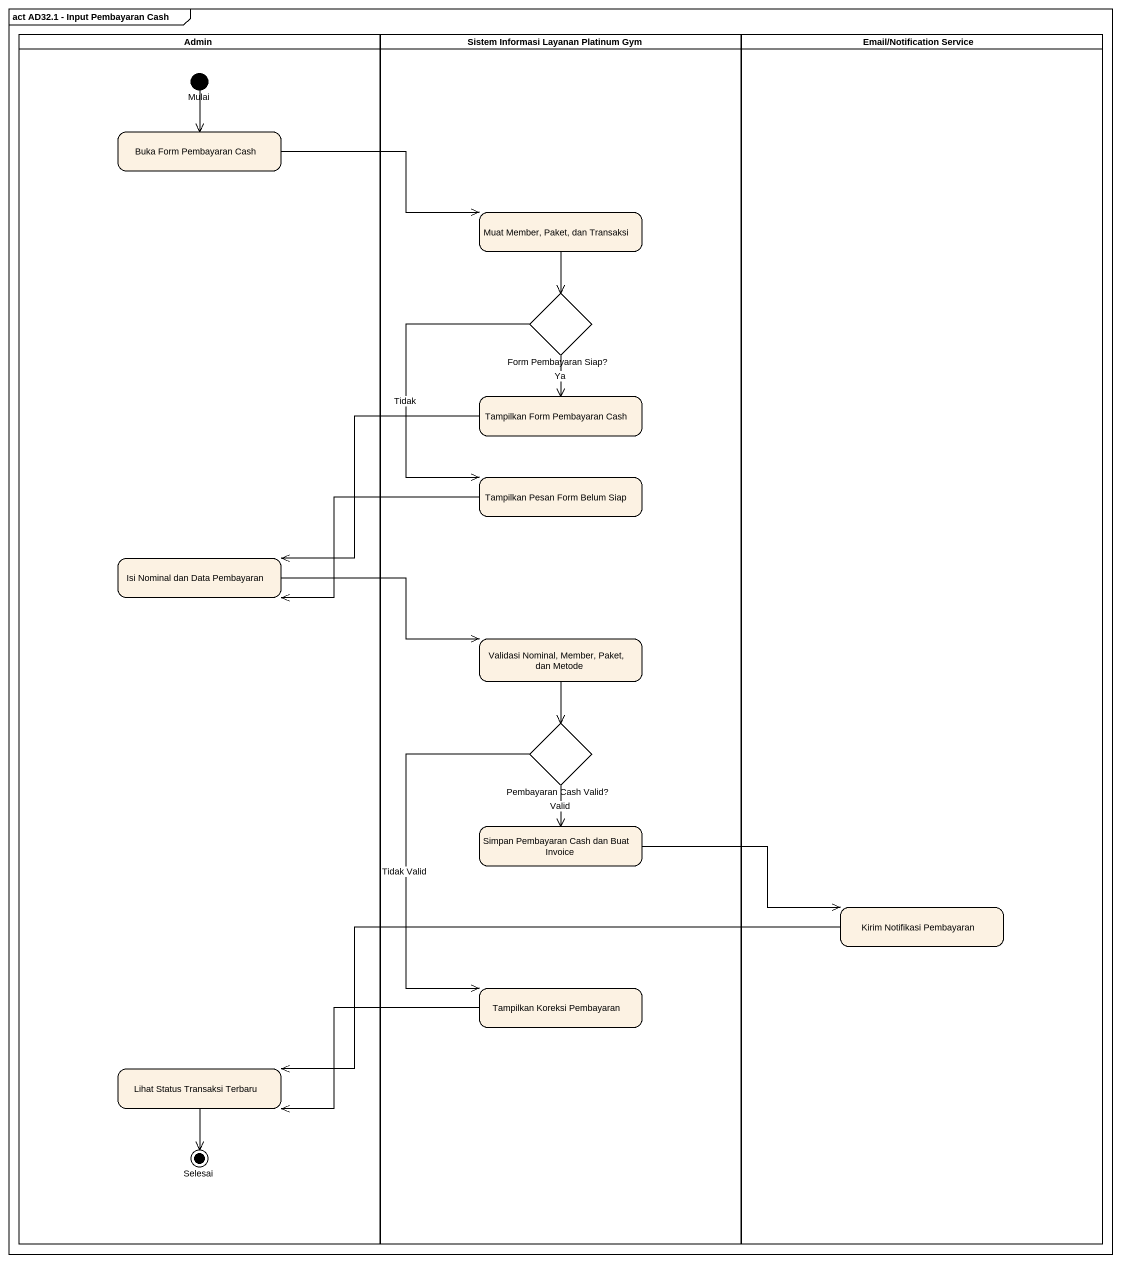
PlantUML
@startuml
mainframe act AD32.1 - Input Pembayaran Cash
hide empty description
state Admin <<partition>> {
  state Mulai <<start>>
  state "Buka Form Pembayaran Cash" as Buka_Form_Pembayaran_Cash
  state "Isi Nominal dan Data Pembayaran" as Isi_Nominal_dan_Data
  state "Lihat Status Transaksi Terbaru" as Lihat_Status_Transaksi
  state Selesai <<end>>
}
state "Sistem Informasi Layanan Platinum Gym" as Sistem_Informasi_Layanan <<partition>> {
  state "Muat Member, Paket, dan Transaksi" as Muat_Member_Paket_dan
  state "Form Pembayaran Siap?" as Form_Pembayaran_Siap <<choice>>
  state "Tampilkan Form Pembayaran Cash" as Tampilkan_Form_Pembayaran
  state "Tampilkan Pesan Form Belum Siap" as Tampilkan_Pesan_Form_Belum
  state "Validasi Nominal, Member, Paket, dan Metode" as Validasi_Nominal_Member
  state "Pembayaran Cash Valid?" as Pembayaran_Cash_Valid <<choice>>
  state "Simpan Pembayaran Cash dan Buat Invoice" as Simpan_Pembayaran_Cash_dan
  state "Tampilkan Koreksi Pembayaran" as Tampilkan_Koreksi_Pembayaran
}
state "Email/Notification Service" as Email_Notification_Service <<partition>> {
  state "Kirim Notifikasi Pembayaran" as Kirim_Notifikasi_Pembayaran
}
Mulai --> Buka_Form_Pembayaran_Cash
Buka_Form_Pembayaran_Cash -right-> Muat_Member_Paket_dan
Muat_Member_Paket_dan --> Form_Pembayaran_Siap
Form_Pembayaran_Siap --> Tampilkan_Form_Pembayaran : Ya
Form_Pembayaran_Siap --> Tampilkan_Pesan_Form_Belum : Tidak
Tampilkan_Form_Pembayaran -left-> Isi_Nominal_dan_Data
Tampilkan_Pesan_Form_Belum -left-> Isi_Nominal_dan_Data
Isi_Nominal_dan_Data -right-> Validasi_Nominal_Member
Validasi_Nominal_Member --> Pembayaran_Cash_Valid
Pembayaran_Cash_Valid --> Simpan_Pembayaran_Cash_dan : Valid
Pembayaran_Cash_Valid --> Tampilkan_Koreksi_Pembayaran : Tidak Valid
Simpan_Pembayaran_Cash_dan -right-> Kirim_Notifikasi_Pembayaran
Kirim_Notifikasi_Pembayaran -left-> Lihat_Status_Transaksi
Tampilkan_Koreksi_Pembayaran -left-> Lihat_Status_Transaksi
Lihat_Status_Transaksi --> Selesai
@enduml
